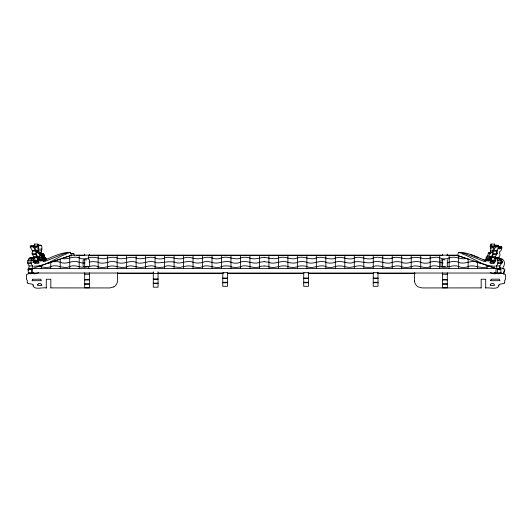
<?xml version="1.0" encoding="UTF-8"?>
<svg xmlns="http://www.w3.org/2000/svg" width="532" height="532" viewBox="0 0 532 532"><rect width="100%" height="100%" fill="white"/><g stroke="black" fill="none" stroke-linecap="round" stroke-linejoin="round"><path stroke-width="0.8" d="M498.118 273.874L499.94 273.461L500.891 271.912L500.931 269.651L500.067 268.421L499.834 265.947C501.876 263.739 501.915 259.855 499.375 258.007L495.019 257.774L494.334 258.166L494.022 259.882L495.093 260.56L495.292 259.463L495.844 260.76L494.733 262.515C493.224 263.28 487.99 263.825 490.704 261.052L491.787 259.609L491.881 256.351L493.383 254.602L492.792 250.745L494.461 249.375L495.365 246.961L495.152 245.704L494.261 246.928L492.246 247.799L490.976 244.048L490.145 246.396L490.823 249.628L490.378 252.886C488.456 252.886 488.01 253.405 487.897 255.613C487.219 256.411 487.312 255.965 486.009 257.628C486.813 259.091 483.894 259.603 485.696 261.578L484.738 261.664L464.157 253.338L461.623 253.272L458.404 252.334L457.56 255.965M494.162 244.401L494.408 244.068L495.086 245.757C502.334 244.155 496.948 249.282 496.25 251.483C498.637 254.429 494.195 255.786 495.292 258.618M38.018 250.805L38.65 247.659M41.809 254.15L41.489 253.631C40.811 250.259 44.528 243.463 37.819 245.312M33.716 258.618C34.813 255.786 30.371 254.429 32.765 251.483C32.073 249.289 26.68 244.188 33.902 245.724C35.484 248.737 37.592 247.832 37.586 244.707C40.206 243.058 37.672 250.532 38.311 252.368L38.63 252.886C40.239 253.591 40.831 251.683 38.045 252.574M32.918 262.515C34.54 262.442 41.17 264.537 38.311 261.052L37.22 259.609L37.127 256.351L35.624 254.602L36.216 250.745L34.547 249.375L33.642 246.961L33.855 245.704L33.755 246.19M42.653 258.126L42.48 257.288L42.201 258.166A1.31 0.918 -90 0 0 42.334 258.273L42.58 257.787A1.556 1.091 -90 0 1 42.58 257.581C45.825 258.366 44.668 255.533 41.775 256.697M485.556 287.952L485.723 287.952C490.092 287.22 498.61 290.618 499.262 284.46C500.346 283.283 506.251 284.859 504.668 280.597A1.237 1.237 0 0 1 504.715 280.317L505.4 279.679L505.4 274.452L500.273 272.69M34.274 262.515L33.443 261.691L33.243 260.035L33.716 259.463L33.915 260.56L34.514 260.54L35.019 258.971L33.988 257.774L33.031 258.007C30.49 259.855 30.524 263.739 32.565 265.947L32.026 268.866L28.635 268.866L28.076 269.651L28.316 272.783L30.889 273.874M32.026 268.866L31.474 269.651L31.514 271.912L32.459 273.461L34.281 273.874L38.73 272.73M420.712 257.973C416.995 256.876 412.652 257.116 409.081 258.678C403.329 259.456 397.863 255.772 392.124 258.02M107.65 257.973C110.43 257.342 114.433 256.723 117.259 258.067C123.524 260.574 129.728 255.513 136.119 257.947M34.806 260.234L34.294 261.804L33.696 261.824L33.503 260.727L33.031 261.298M45.958 259.789L46.171 258.891L45.626 258.359L42.746 258.306M45.459 258.306L45.34 257.701L42.494 257.894M33.988 257.774L29.632 258.007C27.092 259.855 27.132 263.739 29.174 265.947L28.635 268.866M44.489 256.697L44.05 254.582L39.933 254.529M45.759 258.845L45.333 258.778M38.058 252.793L38.051 251.437M44.808 257.801L45.187 257.342L45.22 257.854M489.008 255.553C489.387 253.877 491.947 252.906 491.083 250.685A5.619 3.943 90 0 0 490.976 250.233L490.976 250.233M33.922 245.757L34.6 244.068L34.846 244.401M500.712 269.026L496.981 268.866L496.442 265.947C498.484 263.739 498.517 259.855 495.977 258.007L495.019 257.774M39.867 253.837C48.086 254.083 39.275 254.289 41.483 256.052C41.995 256.251 41.835 256.324 42.999 257.628C42.194 259.091 45.114 259.603 43.311 261.578L44.269 261.664L64.851 253.338L67.384 253.272L70.603 252.334L71.448 255.965M491.036 244.959L491.149 248.943M486.354 257.455L486.674 258.273A1.31 0.918 -90 0 0 486.807 258.166L486.926 257.608L486.428 257.581A1.556 1.091 -90 0 1 486.428 257.787L486.388 258.067M490.777 284.401C490.305 283.117 494.374 283.197 493.975 284.354A1.656 1.656 0 0 1 494.255 284.474C495.744 286.369 491.282 285.252 490.384 285.518A1.536 1.536 0 0 1 490.285 285.325L490.531 284.573A2.653 2.653 0 0 1 490.777 284.401A2.587 2.587 0 0 0 490.444 284.64M490.916 258.14L490.863 258.286A2.201 1.549 -90 0 1 490.664 258.665L490.098 258.998A3.877 2.726 -90 0 1 489.826 259.018M490.278 272.73L494.727 273.874L496.549 273.461L497.493 271.912L497.32 269.026M503.871 274.047L504.11 270.914M44.794 257.721L44.941 257.222L42.227 257.222M40.066 252.633C39.993 254.11 41.17 253.265 41.163 254.788M490.438 256.697L490.298 257.355A2.228 1.563 -90 0 1 490.178 257.827L489.992 258.133A1.303 0.918 -90 0 1 489.826 258.286L489.779 258.319M38.031 250.233L38.045 250.193A5.619 3.943 90 0 0 37.925 250.685C37.06 252.906 39.621 253.877 40 255.553M501.304 263.779L502.414 262.023L502.095 260.88L501.663 261.824L501.071 261.804M497.034 250.22L497.267 253.631L496.456 254.336M41.795 257.342L41.649 259.124A7.155 5.021 -90 0 1 41.948 259.317L42.799 259.117M500.559 260.234L501.596 259.037L502.547 259.27C505.087 261.119 505.054 264.996 503.013 267.21L503.192 269.165M38.025 284.354C37.626 283.197 41.696 283.117 41.223 284.401A2.587 2.587 0 0 1 41.556 284.64L41.715 285.325A1.536 1.536 0 0 1 41.616 285.518C40.678 285.485 35.75 286.103 38.025 284.354A1.656 1.656 0 0 0 37.745 284.474M37.858 248.943L37.972 244.959M485.364 260.707L486.215 260.806A1.875 1.317 -90 0 0 486.428 260.833C487.824 261.511 489.852 258.306 488.024 259.49A5.619 3.943 -90 0 1 487.691 259.769L487.379 259.842A8.366 5.879 -90 0 0 487.186 259.776L485.118 260.328M494.075 248.145L493.41 249.116A3.93 2.76 90 0 1 493.018 249.408L492.925 249.461M497.161 246.017L497.546 245.312L497.992 245.97M498.211 246.642L498.963 249.096L500.831 248.191L501.723 246.968L501.942 247.626L501.031 250.638L499.362 252.008L500.1 254.988L498.298 258.466M491.462 260.474L494.86 260.474L493.756 261.318L493.35 262.376L493.443 262.988L494.614 263.034M39.601 259.696L40.139 258.333L40.898 258.073L39.474 255.892L39.042 257.029L38.191 256.577L38.59 258.22L39.395 258.845M498.105 246.329L498.551 245.704M42.833 254.289L43.258 253.837M488.137 260.853L489.407 259.696M43.87 255.287L40.479 255.287M107.664 262.456C110.869 260.873 115.245 261.318 118.483 262.861C124.342 264.318 129.442 260.334 135.241 261.977C141.891 265.854 149.598 258.831 156.202 262.768C163.277 263.293 170.459 260.088 177.336 263.001C182.27 263.433 186.626 260.514 191.693 261.791C195.025 263.24 198.981 263.393 202.526 262.476M430.195 266.785C434.957 264.198 439.924 267.563 444.832 267.283C449.447 267.13 453.956 264.557 458.644 266.539M489.613 258.845C490.943 258.512 491.083 255.56 489.965 256.856C489.739 255.067 488.516 256.863 488.828 257.561C487.199 258.545 489.487 258.08 489.354 259.669M491.807 255.712L491.927 255.606A3.877 2.726 -90 0 0 492.386 255.047L492.871 253.751L492.539 251.057A3.199 2.248 90 0 1 492.659 250.645M259.436 262.303L259.004 262.642C252.786 264.537 247.32 260.148 241.082 261.904C238.137 263.599 233.674 263.619 230.662 262.096C224.338 259.815 218.253 264.936 212.015 262.343M69.712 266.545C63.953 269.411 58.221 264.537 52.236 266.093C48.419 268.148 43.471 267.742 39.641 266.06L41.09 265.568M202.532 262.469L204.734 261.678L208.218 261.604L212.009 262.336M496.23 250.652L492.792 250.745M373.245 266.559L372.201 267.104A7.628 2.394 0 0 1 364.852 267.104C359.466 263.805 353.733 267.762 348.181 267.357C344.058 266.459 339.589 265.016 335.34 266.579C332.314 267.556 328.031 268.108 325.172 266.319C318.927 264.284 312.909 269.445 306.798 266.632C304.257 265.488 301.218 265.947 298.485 266.16C295.373 267.889 291.124 267.796 287.898 266.599C281.634 263.985 275.709 269.046 269.358 266.984L268.401 266.319L264.258 265.987M297.381 257.92C291.702 260.753 286.017 256.038 280.098 257.495C274.984 259.929 269.431 258.04 264.251 257.335M107.644 262.469C104.525 263.101 100.395 263.859 97.569 261.983L92.714 261.631L89.103 262.003M39.661 259.669L40.871 260.853M259.443 262.283L264.105 261.644M430.195 266.798C424.576 269.066 419.336 265.288 413.743 265.993C409.939 267.184 405.763 268.101 401.733 266.858C396.513 263.985 391.226 268.367 385.786 267.343C381.683 266.678 377.487 264.843 373.258 266.539M498.418 257.774L494.334 258.166M69.725 266.539C74.699 264.404 79.388 267.49 84.329 267.283C88.91 267.23 93.705 264.344 98.167 266.785M392.077 258.1C385.926 260.434 380.021 255.772 373.803 257.754C367.632 261.418 360.729 255.194 354.405 257.987C348.254 261.126 341.71 255.307 335.579 258.113C329.135 260.86 322.778 255.453 316.354 257.947C310.143 260.873 303.752 255.234 297.388 257.914M44.05 254.582L41.356 254.928M66.533 253.897C55.587 257.801 45.739 266.825 33.556 266.12M490.178 259.443L491.269 257.947L489.686 258.791M113.768 286.908L109.811 287.938L50.839 287.898M498.331 246.968L501.676 246.988M43.092 260.76C52.05 257.116 60.814 252.294 70.603 252.334M60.222 259.091L47.86 263.28M30.264 273.195L26.6 274.452L26.6 279.679L27.285 280.317A1.237 1.237 0 0 1 27.332 280.597C25.762 284.939 31.734 283.204 32.818 284.514C33.277 290.771 42.201 286.994 46.277 287.952L46.444 287.952M62.025 258.486L71.9 255.134L456.469 255.141L468.606 259.25M153.681 273.042L32.379 273.042L32.379 268.52L71.9 255.134M32.379 273.042L33.928 272.517M29.24 268.52L28.083 268.906L28.582 270.409M38.829 259.443L37.918 259.39L38.277 260.015L39.055 259.756L39.986 260.893L40.971 260.973M43.89 260.328L41.822 259.776A8.366 5.879 -90 0 0 41.629 259.842L41.316 259.769A5.619 3.943 90 0 1 40.991 259.49C39.155 258.306 41.183 261.511 42.58 260.833A1.875 1.317 -90 0 0 42.793 260.806L43.644 260.707M76.289 255.553L84.834 255.48M72.884 253.857L73.782 253.598L74.287 255.766M40.745 255.639L44.402 255.659M107.644 257.894C101.805 260.527 96.212 256.284 90.294 257.441C86.796 258.605 82.573 259.782 79.075 257.814A2.833 0.884 0 0 0 78.071 257.535C72.591 256.105 67.823 259.603 62.404 258.638M488.722 266.06L486.687 266.991C480.476 268.933 475.036 264.603 468.845 266.233C465.879 267.889 461.789 267.829 458.717 266.599M447.459 262.821C451.083 261.485 455.698 260.613 459.229 262.615C464.995 264.417 470.108 260.52 475.901 261.724M48.878 262.934L50.886 262.303A7.455 2.334 0 0 1 50.966 262.229M465.966 258.638C460.539 259.603 455.778 256.111 450.298 257.535A2.833 0.884 0 0 0 449.287 257.814C446.448 259.25 442.471 259.343 439.691 257.747M52.469 261.717L58.161 261.678L60.222 262.203M264.111 257.335C259.589 257.707 255.333 259.776 250.545 258.359C247.101 256.717 242.479 256.896 239.048 258.585C233.309 259.809 228.308 256.032 222.522 257.548C219.317 259.031 215.28 259.43 212.022 257.954M34.394 263.034L35.564 262.988L35.657 262.376L35.252 261.318L34.148 260.474L37.546 260.474M264.105 265.987L259.962 266.319L259.011 266.984C252.633 269.219 246.17 263.526 240.052 266.938C236.733 267.49 232.883 267.942 229.884 266.16C227.151 265.947 224.112 265.488 221.565 266.632C215.453 269.445 209.435 264.291 203.191 266.319C200.232 268.055 195.736 267.762 192.697 266.379C188.428 265.209 184.225 266.439 180.182 267.357C174.629 267.769 168.897 263.805 163.51 267.104A7.628 2.394 0 0 1 156.169 267.104L155.118 266.559M84.834 262.934C82.054 263.38 79.62 262.349 77.093 261.671C71.315 260.421 65.808 264.996 60.222 262.223M34.6 244.068L38.031 244.048M490.976 244.048L494.408 244.068M494.833 245.312L497.546 245.312L494.188 245.332M37.779 245.332L41.17 245.332M33.882 245.997L37.273 245.997M491.734 245.997L495.086 245.757M30.244 246.369L33.636 246.369M495.372 246.369L498.763 246.369M33.596 246.469L36.987 246.469M492.02 246.469L494.733 246.469M30.244 246.961L33.642 246.961M495.365 246.961L501.723 246.968M492.246 247.799L493.603 247.799M498.344 248.012L501.058 248.012M38.63 249.109L42.021 249.109M32.778 250.652L36.216 250.745M37.972 250.891L41.363 250.891M496.037 250.891L497.393 250.891M32.851 250.991L36.242 250.991M492.765 250.991L496.157 250.991M458.404 252.334C468.034 252.175 476.619 257.029 485.423 260.514M488.941 252.633L490.963 252.574M37.739 252.813L40.066 252.833M488.941 252.833L491.009 252.753M38.098 252.893L40.133 252.893M488.875 252.893L490.91 252.893M38.231 253.086L39.587 253.086M39.514 253.318L40.871 253.318M488.137 253.318L489.493 253.318M70.384 253.598L73.782 253.598M32.086 253.724L35.478 253.724M493.53 253.724L496.921 253.724M40.498 254.017L43.212 254.017M39.847 254.097L43.311 254.156M39.834 254.323L41.23 254.396M39.947 254.436L43.345 254.436M32.233 254.602L35.624 254.602M493.383 254.602L496.775 254.602M40.685 255.008L44.076 255.008M88.99 255.48L442.824 255.48M446.98 255.48L457.866 255.48M40.592 255.593L44.369 255.586M41.024 255.845L44.415 255.845M486.96 256.125L488.356 256.078M41.496 256.238L44.209 256.238M33.888 256.836L37.28 256.836M41.689 256.737L44.528 256.737M491.728 256.836L495.119 256.836M41.576 256.876L44.289 256.876M33.888 257.202L37.28 257.202M491.728 257.202L495.126 257.202M42.334 257.328L45.227 257.388M33.782 257.441L37.174 257.441M491.834 257.441L495.226 257.441M42.021 257.714L45.413 257.714M42.726 257.827L45.446 257.827M29.632 258.007L33.031 258.007M495.977 258.007L499.375 258.007M34.68 258.166L30.59 257.774M42.68 258.16L45.393 258.16M42.533 258.532L45.932 258.532M43.072 258.618L45.785 258.618M43.458 258.891L46.171 258.891M499.555 259.037L501.596 259.037M28.535 259.091L31.927 259.091M497.081 259.091L500.472 259.091M499.834 259.27L502.547 259.27M43.431 259.377L46.144 259.377M32.392 260.055L33.749 260.055M43.139 259.949L45.26 260.042M43.358 260.121L45.4 260.121M32.472 260.54L34.514 260.54M494.501 260.54L495.857 260.54M27.824 260.647L31.215 260.647M497.792 260.647L501.184 260.647M34.567 260.986L37.965 260.986M491.043 260.986L494.441 260.986M34.913 261.052L38.311 261.052M490.704 261.052L494.095 261.052M35.252 261.318L38.643 261.318M490.364 261.318L493.756 261.318M33.696 261.824L35.73 261.824M32.951 262.023L35.664 262.023M501.058 262.023L502.414 262.023M27.644 262.203L31.036 262.203M497.972 262.203L501.363 262.203M34.587 262.954L39.022 262.941M489.985 262.941L493.443 262.988M500.778 262.954L502.135 262.954M27.83 263.546L31.222 263.546M497.786 263.546L501.177 263.546M29.174 265.947L32.565 265.947M496.442 265.947L499.834 265.947M28.941 268.421L32.332 268.421M496.675 268.421L500.067 268.421M32.379 268.52L495.984 268.52L495.984 273.042L378.006 273.042M496.981 268.866L500.373 268.866M28.296 269.026L31.694 269.026M28.076 269.651L31.474 269.651M497.533 269.651L500.931 269.651M28.316 272.783L31.707 272.783M497.3 272.783L500.692 272.783M157.838 273.042L223.473 273.042M227.623 273.042L304.065 273.042M308.214 273.042L373.85 273.042M29.067 273.461L32.459 273.461M117.605 273.388L153.336 273.388M157.485 273.388L223.121 273.388M227.277 273.388L303.712 273.388M308.7 273.388L373.504 273.388M377.654 273.388L415.046 273.388M496.549 273.461L499.94 273.461M153.282 273.534L158.051 273.534M84.688 274.239L89.449 274.239M442.538 274.239L447.306 274.239M222.768 278.037L227.536 278.037M303.725 278.037L308.493 278.037M373.238 278.037L378.006 278.037M222.768 278.495L227.536 278.495M303.725 278.495L308.493 278.495M373.238 278.495L378.006 278.495M153.282 278.914L158.051 278.914M153.282 279.367L158.051 279.367M84.688 279.546L89.449 279.546M442.538 279.546L447.306 279.546M84.688 280.005L89.449 280.005M442.538 280.005L447.306 280.005M222.768 282.286L227.536 282.286M303.725 282.286L308.493 282.286M373.238 282.286L378.006 282.286M222.768 282.738L227.536 282.738M303.725 282.738L308.493 282.738M373.238 282.738L378.006 282.738M153.282 283.164L158.051 283.164M153.282 283.616L158.051 283.616M84.688 283.795L89.449 283.795M442.538 283.795L447.306 283.795M84.688 284.248L89.449 284.248M442.538 284.248L447.306 284.248M481.161 287.898L422.189 287.938L418.232 286.908A7.588 7.588 0 0 1 414.495 281.002M495.452 266.12C483.275 266.818 473.413 257.814 462.474 253.897M264.258 261.644L268.933 262.296M443.103 262.921C439.026 262.376 435.063 260.687 430.794 261.983C427.908 263.686 423.339 263.579 420.38 262.17C414.388 259.889 408.915 264.384 402.83 262.841C399.027 260.993 394.578 261.425 390.741 262.901C384.742 264.231 379.469 260.068 373.511 262.057C366.528 264.737 358.748 259.317 351.745 262.968C346.545 263.666 341.976 260.494 336.676 261.791C333.178 263.141 328.543 263.945 325.165 261.963C318.927 259.982 313.002 265.002 306.858 262.343M488.037 260.973L489.021 260.893L489.952 259.756L490.73 260.015L491.129 259.35L490.231 259.417M39.328 258.791L37.739 257.947L38.776 259.417M420.712 257.887C426.863 260.653 433.301 255.679 439.678 257.741M470.727 254.602L478.168 257.521M499.468 267.436L504.915 269.245L503.418 273.767L500.299 272.736M475.894 261.717L477.902 262.396M480.509 263.28L477.423 262.249M456.469 255.134L495.984 268.52L491.016 266.838M494.434 272.517L495.984 273.042M483.694 259.849L485.177 260.454M136.292 258.1C142.443 260.434 148.342 255.772 154.566 257.754C157.778 259.543 162.593 259.31 165.818 257.535C171.889 256.165 177.282 260.328 183.367 258.346C187.55 255.792 192.132 258.472 196.454 258.752C201.788 259.39 206.695 255.686 212.009 257.94M155.105 266.539C149.805 264.311 144.917 267.968 139.603 267.357C135.301 267.137 130.825 264.424 126.636 266.858C121.289 268.866 116.375 265.588 111.108 265.96C106.952 266.825 102.49 268.394 98.167 266.798M36.09 249.461L35.99 249.408A3.93 2.76 90 0 1 35.597 249.116L34.686 247.633M486.208 259.117L487.059 259.317A7.155 5.021 90 0 1 487.325 259.137L487.212 257.342M39.228 258.319L39.182 258.286A1.303 0.918 -90 0 1 39.016 258.133L38.829 257.827A2.228 1.563 -90 0 1 38.71 257.355L38.57 256.697M268.933 262.303L269.358 262.642C275.13 264.504 280.085 260.647 285.83 261.678C289.268 262.888 292.952 263.553 296.703 262.715C299.649 261.059 303.752 261.239 306.851 262.323M41.556 284.64L41.469 284.573A2.653 2.653 0 0 0 41.223 284.401M37.2 255.712L37.08 255.606A3.877 2.726 -90 0 1 36.622 255.047L36.136 253.751L36.469 251.057A3.199 2.248 90 0 0 36.349 250.645M43.391 260.228L43.597 260.84M38.098 258.14L38.151 258.286A2.201 1.549 -90 0 0 38.344 258.665L38.909 258.998A3.877 2.726 -90 0 0 39.182 259.018M414.508 281.036L414.481 272.67M487.106 265.727L487.106 268.52M485.723 287.952L485.723 279.253L481.161 279.253L481.161 287.952M477.643 262.549L477.643 268.52M468.14 258.984L468.14 268.52M458.657 256.191L458.644 268.52M449.181 255.174L449.181 259.024M449.154 258.984L449.154 268.52M447.306 254.13L447.306 255.679M447.306 259.656L447.306 266.878M447.306 272.77L447.306 287.825L442.538 287.825L442.538 272.77M442.538 254.13L442.538 255.679M442.538 259.656L442.538 266.878M439.678 255.174L439.671 268.52M430.195 255.174L430.195 268.52M420.712 255.174L420.712 268.52M411.223 255.174L411.203 268.52M401.733 268.52L401.727 255.174M392.244 255.174L392.244 268.52M382.754 255.174L382.761 268.52M373.271 255.174L373.258 268.52M363.795 255.174L363.788 268.52M354.305 268.52L354.292 255.174M344.809 255.174L344.809 268.52M335.32 255.174L335.34 268.52M325.843 255.174L325.83 268.52M316.334 255.174L316.347 268.52M306.864 255.174L306.858 268.52M297.388 255.174L297.381 268.52M287.892 255.174L287.898 268.52M278.422 255.174L278.409 268.52M268.913 255.174L268.919 268.52M259.45 255.174L259.443 268.52M249.947 255.174L249.954 268.52M240.477 255.174L240.464 268.52M230.974 255.174L230.981 268.52M221.498 255.174L221.505 268.52M212.029 255.174L212.015 268.52M202.526 255.174L202.532 268.52M193.043 255.174L193.03 268.52M183.553 255.174L183.553 268.52M174.077 255.174L174.064 268.52M164.568 255.174L164.581 268.52M158.051 271.872L158.051 287.194L153.282 287.194L153.282 271.872M155.091 255.174L155.105 268.52M145.615 255.174L145.608 268.52M136.125 255.174L136.125 268.52M126.636 255.174L126.636 268.52M117.519 272.67L117.492 281.036A7.521 7.521 0 0 1 113.795 286.888M117.14 255.174L117.16 268.52M107.65 255.174L107.65 268.52M98.174 255.174L98.167 268.52M89.449 254.13L89.449 255.679M89.449 259.656L89.449 266.878M89.449 272.77L89.449 287.825L84.688 287.825L84.688 272.77M88.684 255.174L88.698 259.616M88.698 266.339L88.698 268.52M84.688 254.13L84.688 255.679M84.688 259.656L84.688 266.878M79.215 268.52L79.188 255.174M69.705 256.191L69.725 268.52M60.222 259.004L60.222 268.52M50.839 287.952L50.839 279.253L46.277 279.253L46.277 287.952M50.726 262.549L50.726 268.52M41.257 265.727L41.257 268.52M498.69 285.365A1.729 1.729 0 0 1 498.71 285.066M504.649 282.678A1.483 1.483 0 0 1 504.442 283.044M33.29 285.066A1.729 1.729 0 0 1 33.31 285.365M27.558 283.044A1.483 1.483 0 0 1 27.351 282.678M39.554 258.106A2.314 1.623 -90 0 1 39.488 257.761L39.72 256.943A1.563 1.097 90 0 1 39.887 256.843M87.487 266.266A1.43 0.446 0 0 1 86.091 266.618L84.528 266.618A1.43 0.446 0 0 1 83.098 266.193L83.112 260.175A1.43 0.446 0 0 1 84.389 259.782L86.204 259.782A1.43 0.446 0 0 1 86.969 259.875M445.337 266.279A1.43 0.446 0 0 1 443.947 266.618L442.385 266.618A1.43 0.446 0 0 1 440.955 266.18L440.962 260.161A1.43 0.446 0 0 1 442.272 259.782L444.087 259.782A1.43 0.446 0 0 1 444.838 259.882M489.453 258.106A2.314 1.623 -90 0 0 489.52 257.761L489.287 256.943A1.563 1.097 -90 0 0 489.127 256.843M490.717 280.291L490.717 280.404A2.474 2.474 0 0 0 490.73 280.703L499.861 280.683A2.673 2.673 0 0 0 499.867 280.351L499.581 279.879A1.935 1.935 0 0 0 499.388 279.752L499.342 279.174L491.129 279.174L491.129 279.699A1.283 1.283 0 0 0 490.903 279.892L490.717 280.291M32.645 279.253L32.625 279.712A1.935 1.935 0 0 0 32.419 279.879L32.133 280.351A2.673 2.673 0 0 0 32.139 280.683L41.27 280.703A2.474 2.474 0 0 0 41.283 280.404L41.097 279.892A1.283 1.283 0 0 0 40.904 279.746L40.871 279.174L32.645 279.253M227.536 272.663L222.768 272.663L222.768 286.316L227.536 286.316L227.536 272.663M308.493 272.663L303.725 272.663L303.725 286.316L308.493 286.316L308.493 272.663M378.006 272.663L373.238 272.663L373.238 286.316L378.006 286.316L378.006 272.663"/></g></svg>
